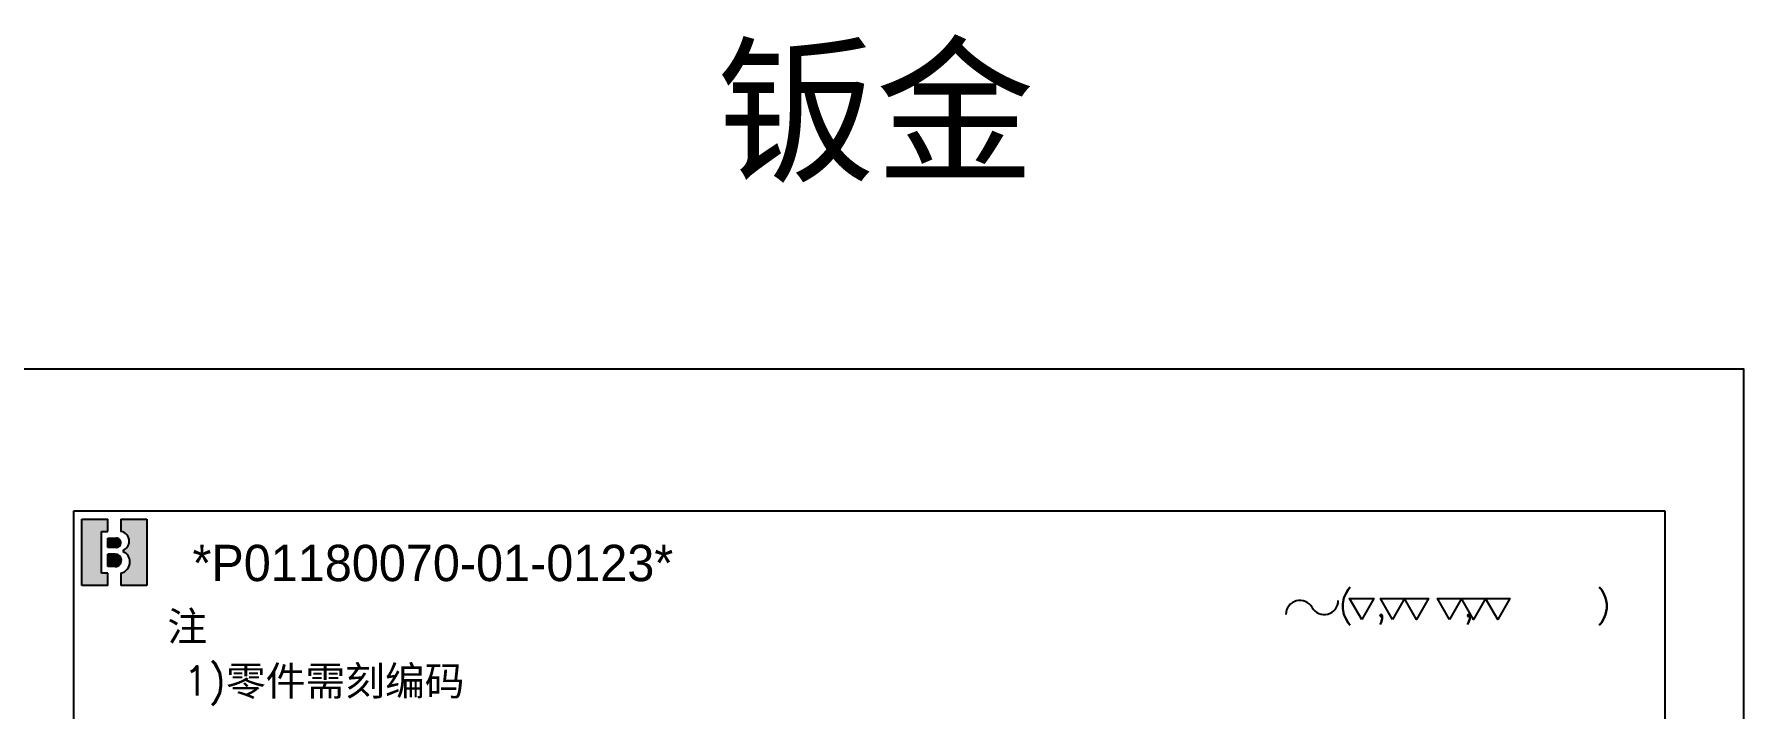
# Model space of a CAD drawing. Header units: inches. Extents: x 21 to 8642, y -3779 to 1599.
# Drawn here: x 5455.9 to 5866.4, y 531.4 to 693.3 of the extents above; entities that cross this region are included whole.
import ezdxf

# ---------------------------------------------------------------- set-up
doc = ezdxf.new("R2010")
doc.units = ezdxf.units.IN
doc.header["$MEASUREMENT"] = 0
doc.layers.add('title_frame', color=7, linetype='Continuous')
doc.layers.add('word_dim', color=253, linetype='Continuous')
doc.styles.get("Standard").update_dxf_attribs({"font": 'txt', "bigfont": 'gbcbig.shx'})

# ---------------------------------------------------------------- blocks, each defined once
blk = doc.blocks.new('B\\M+18B40\\M+196A7\\M+100CF\\M+100B0\\M+100B8')
blk.add_hatch(color=1).paths.add_polyline_path([(0.3999999986702711, 0.8149999997779807), (0.3999999986702711, 0.9999999997779806), (-1.3297288e-09, 0.9999999997779806), (-1.3297288e-09, -2.220193e-10), (0.3999999986702711, -2.220193e-10), (0.3999999986702711, 0.1849999997779807), (0.2999999986702711, 0.1849999997779807), (0.2999999986702711, 0.8149999997779807)])
h = blk.add_hatch(color=1)
edge = h.paths.add_edge_path()
edge.add_line((0.5999999986702714, 0.9999999997779806), (0.5999999986702718, 0.8142220507965398))
edge.add_arc((0.5849999986702712, 0.6699999997779816), 0.1449999999999991, -5.115907697472721e-13, 84.06222754839428, ccw=False)
edge.add_arc((0.5849999986702707, 0.6699999997779802), 0.1449999999999993, -69.82872865353448, 1.1368683772161603e-13, ccw=False)
edge.add_line((0.6349999986702715, 0.5338934238898192), (0.6349999986702711, 0.5120827805020305))
edge.add_arc((0.5699999986702688, 0.3549999997779789), 0.1700000000000021, 3.979039320256561e-13, 67.5204943905955, ccw=False)
edge.add_arc((0.5699999986702724, 0.3549999997779802), 0.1699999999999993, -79.83575137827683, 0, ccw=False)
edge.add_line((0.5999999986702714, 0.1876679944711657), (0.5999999986702714, -2.220192918400699e-10))
edge.add_line((0.5999999986702714, -2.220193e-10), (0.9999999986702712, -2.220193e-10))
edge.add_line((0.9999999986702712, -2.220193e-10), (0.9999999986702712, 0.9999999997779806))
edge.add_line((0.9999999986702712, 0.9999999997779806), (0.5999999986702714, 0.9999999997779806))
h = blk.add_hatch(color=1)
edge = h.paths.add_edge_path()
edge.add_arc((0.5299999986702706, 0.6449999997779808), 0.07, 359.9999999999989, 450)
edge.add_line((0.5299999986702706, 0.7149999997779806), (0.3999999986702711, 0.7149999997779806))
edge.add_line((0.3999999986702711, 0.7149999997779806), (0.3999999986702711, 0.5749999997779809))
edge.add_line((0.3999999986702711, 0.5749999997779809), (0.5299999986702701, 0.5749999997779809))
edge.add_arc((0.5299999986702701, 0.6449999997779808), 0.07, 270, 359.9999999999999)
h = blk.add_hatch(color=1)
edge = h.paths.add_edge_path()
edge.add_arc((0.5149999986702705, 0.3799999997779802), 0.095, 1.018e-13, 90)
edge.add_line((0.5149999986702705, 0.4749999997779804), (0.3999999986702711, 0.4749999997779808))
edge.add_line((0.3999999986702711, 0.4749999997779808), (0.3999999986702711, 0.2849999997779809))
edge.add_line((0.3999999986702711, 0.2849999997779809), (0.5149999986702718, 0.2849999997779809))
edge.add_arc((0.5149999986702718, 0.379999999777981), 0.095, 270, 360.0000000000003)
at = {"color": 1}
for p, q in [((-1.3297288e-09, -2.220193e-10), (-1.3297288e-09, 0.9999999997779806)), ((-1.3297288e-09, 0.9999999997779806), (0.3999999986702711, 0.9999999997779806)), ((0.2999999986702711, 0.8149999997779807), (0.3999999986702711, 0.8149999997779807)), ((0.2999999986702711, 0.1849999997779807), (0.2999999986702711, 0.8149999997779807)), ((0.3999999986702711, 0.8149999997779807), (0.3999999986702711, 0.9999999997779806)), ((0.5999999986702714, 0.9999999997779806), (0.5999999986702718, 0.8142220507965398)), ((0.5999999986702714, 0.9999999997779806), (0.9999999986702712, 0.9999999997779806)), ((0.9999999986702712, 0.9999999997779806), (0.9999999986702712, -2.220193e-10)), ((0.3999999986702711, 0.7149999997779806), (0.5299999986702706, 0.7149999997779806)), ((0.3999999986702711, 0.5749999997779809), (0.3999999986702711, 0.7149999997779806)), ((0.5299999986702701, 0.5749999997779809), (0.3999999986702711, 0.5749999997779809)), ((0.5699999986702711, 0.5249999997779802), (0.5699999986702716, 0.5249999997779807)), ((0.5999999986702705, 0.6449999997779794), (0.59999999867027, 0.6449999997779803)), ((0.6349999986702715, 0.5338934238898192), (0.6349999986702711, 0.5120827805020305)), ((0.7299999986702704, 0.6699999997779807), (0.7299999986702704, 0.6699999997779802)), ((0.5149999986702705, 0.4749999997779804), (0.3999999986702711, 0.4749999997779808)), ((0.3999999986702711, 0.2849999997779809), (0.3999999986702711, 0.4749999997779808)), ((0.5149999986702718, 0.2849999997779809), (0.3999999986702711, 0.2849999997779809)), ((0.6099999986702707, 0.3799999997779806), (0.609999998670272, 0.3799999997779815)), ((0.739999998670271, 0.3549999997779802), (0.739999998670271, 0.3549999997779802)), ((0.3999999986702711, 0.1849999997779807), (0.2999999986702711, 0.1849999997779807)), ((0.3999999986702711, -2.220193e-10), (0.3999999986702711, 0.1849999997779807)), ((0.5999999986702714, 0.1876679944711657), (0.5999999986702714, -2.220193e-10)), ((0.3999999986702711, -2.220193e-10), (-1.3297288e-09, -2.220193e-10)), ((0.9999999986702712, -2.220193e-10), (0.5999999986702714, -2.220193e-10))]:
    blk.add_line(p, q, dxfattribs=at)
for centre, radius, start, end in [((0.5849999986702712, 0.6699999997779816), 0.1449999999999991, 359.9999999999995, 84.06222754839432), ((0.5299999986702706, 0.6449999997779808), 0.07, 359.9999999999989, 90), ((0.5299999986702701, 0.6449999997779808), 0.07, 270, 359.9999999999999), ((0.5849999986702707, 0.6699999997779802), 0.1449999999999993, 290.1712713464655, 1.781e-13), ((0.5149999986702705, 0.3799999997779802), 0.095, 1.018e-13, 90), ((0.5149999986702718, 0.379999999777981), 0.095, 270, 2.799e-13), ((0.5699999986702724, 0.3549999997779802), 0.1699999999999993, 280.1642486217232, 0), ((0.5699999986702688, 0.3549999997779789), 0.1700000000000021, 4.58e-13, 67.52049439059552)]:
    blk.add_arc(centre, radius, start, end, dxfattribs=at)
blk.add_attdef('B機密ﾏｰｸ', (-0.0857467348302255, 1.074949466596297), '', height=0.2)
blk = doc.blocks.new('shiage0')
at = {"layer": 'word_dim', "color": 3, "linetype": 'Continuous'}
for centre, radius, start, end in [((1.687489685469927, 1.849274192977646e-05), 1.687500000000015, 29.99999999999973, 180), ((4.610325423242443, 1.68751849274193), 1.6875, 209.9999999999997, 0)]:
    blk.add_arc(centre, radius, start, end, dxfattribs=at)
blk = doc.blocks.new('10')
at = {"layer": 'title_frame', "color": 3, "linetype": 'Continuous'}
for points in [[(9.625360041289241, 2.650317104677924), (8.180360041289191, 5.153130521614912), (11.07036004128918, 5.153130521615026)], [(13.30945624889046, 2.650317104677924), (11.86445624889041, 5.153130521614912), (17.64445624889038, 5.15313052161514), (16.19945624889044, 2.650317104678038), (14.75445624889039, 5.153130521615026)], [(20.17199269540924, 2.650317104677924), (18.72699269540919, 5.153130521614912), (27.39699269540915, 5.15313052161514), (25.95199269540922, 2.650317104678095), (24.50699269540917, 5.153130521615083), (23.06199269540923, 2.650317104678038), (21.61699269540918, 5.153130521615026)]]:
    blk.add_lwpolyline(points, close=True, dxfattribs=at)
blk.add_blockref('shiage0', (0.5207737940818333, 3.2441946934008), dxfattribs=at)
blk.add_text('( ,   ,     )', height=3, dxfattribs=at).set_placement((6.843075599901567, 2.972427221680277))

msp = doc.modelspace()

# ---------------------------------------------------------------- linework, layer by layer
at = {"layer": 'title_frame'}
for p, q in [((5465.371127037857, 578.9140031749093), (5847.371127037857, 578.9140031749093)), ((5465.371127037857, 27.41400317490616), (5465.371127037857, 578.9140031749093)), ((5475.371127037857, 578.9140031749093), (5847.371127037857, 578.9140031749093)), ((5847.371127037857, 578.9140031749093), (5847.371127037857, 27.41400317490616))]:
    msp.add_line(p, q, dxfattribs=at)
at = {"layer": 'title_frame', "color": 4}
msp.add_lwpolyline([(5446.371127037857, 18.91400317490616), (5866.371127037857, 18.91400317490616), (5866.371127037857, 612.9140031749093), (5446.371127037857, 612.9140031749093)], close=True, dxfattribs=at)

# ---------------------------------------------------------------- block references
at = {"xscale": 15.55749999999534, "yscale": 15.875, "zscale": 15.875}
msp.add_blockref('B\\M+18B40\\M+196A7\\M+100CF\\M+100B0\\M+100B8', (5467.331141626348, 561.0390031784345), dxfattribs=at)
at = {"layer": 'word_dim', "ltscale": 2, "xscale": 2, "yscale": 2, "zscale": 2}
msp.add_blockref('10', (5755.368920079172, 547.567753359589), dxfattribs=at)

# ---------------------------------------------------------------- texts
at = {"linetype": 'Continuous', "ltscale": 2, "insert": (5619.724639371992, 688.9056095712449), "char_height": 28, "width": 97.82244757481385, "attachment_point": 1}
msp.add_mtext('{\\fMicrosoft YaHei|b0|i0|c134|p34;\\C3;钣金}', dxfattribs=at)
at = {"ltscale": 2, "char_height": 7, "attachment_point": 1}
for s, insert, width in [('{\\fSimSun|b0|i0|c134|p2;\\C3;注}', (5487.842360600365, 554.7259140172946), 20.72938335666549), ('{\\Fromans,bigfont|c134;\\C3;1)\\fSimSun|b0|i0|c134|p2;零件需刻编码}', (5491.713106699581, 541.6351436636696), 193.8122652991879)]:
    msp.add_mtext(s, dxfattribs=dict(at, insert=insert, width=width))
at = {"layer": 'word_dim', "color": 3, "linetype": 'Continuous', "insert": (5493.875377365419, 570.795550969885), "char_height": 8.722000000000001, "width": 200, "attachment_point": 1}
msp.add_mtext('{\\f3 of 9 Barcode|b0|i0|c0|p82;*P01180070-\\f3 of 9 Barcode|b0|i0|c134|p82;01\\f3 of 9 Barcode|b0|i0|c0|p82;-0\\f3 of 9 Barcode|b0|i0|c134|p82;123\\f3 of 9 Barcode|b0|i0|c0|p82;*}', dxfattribs=at)

doc.saveas('drawing.dxf')
